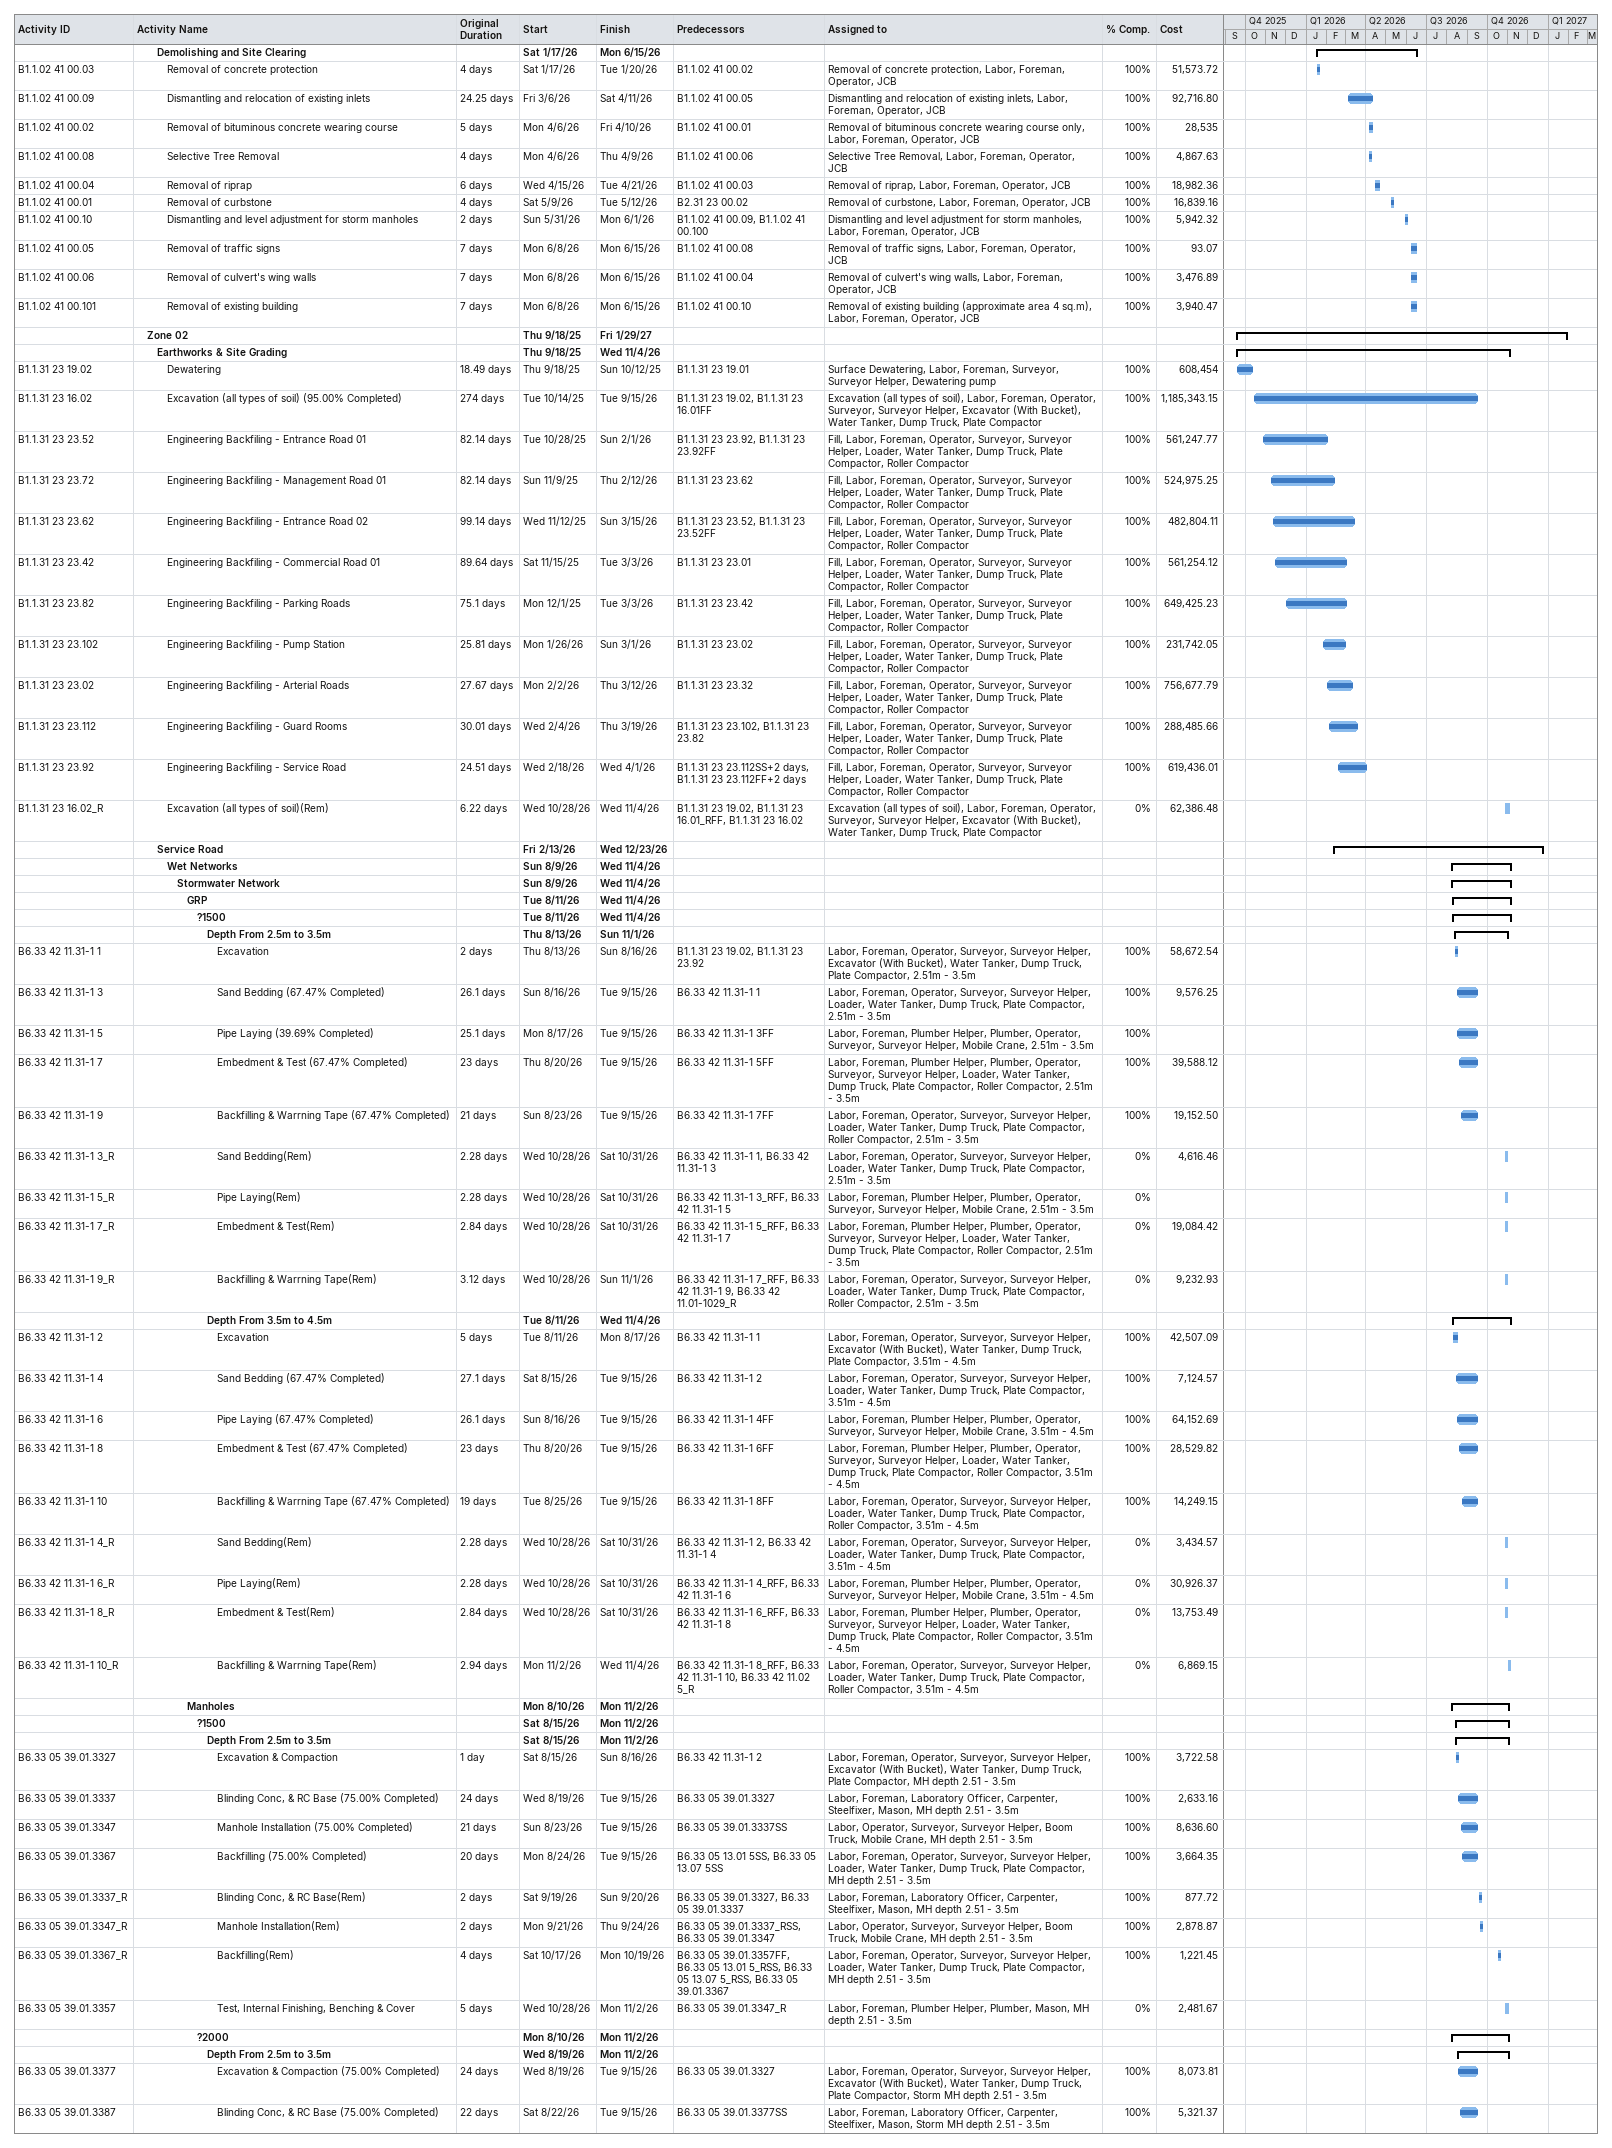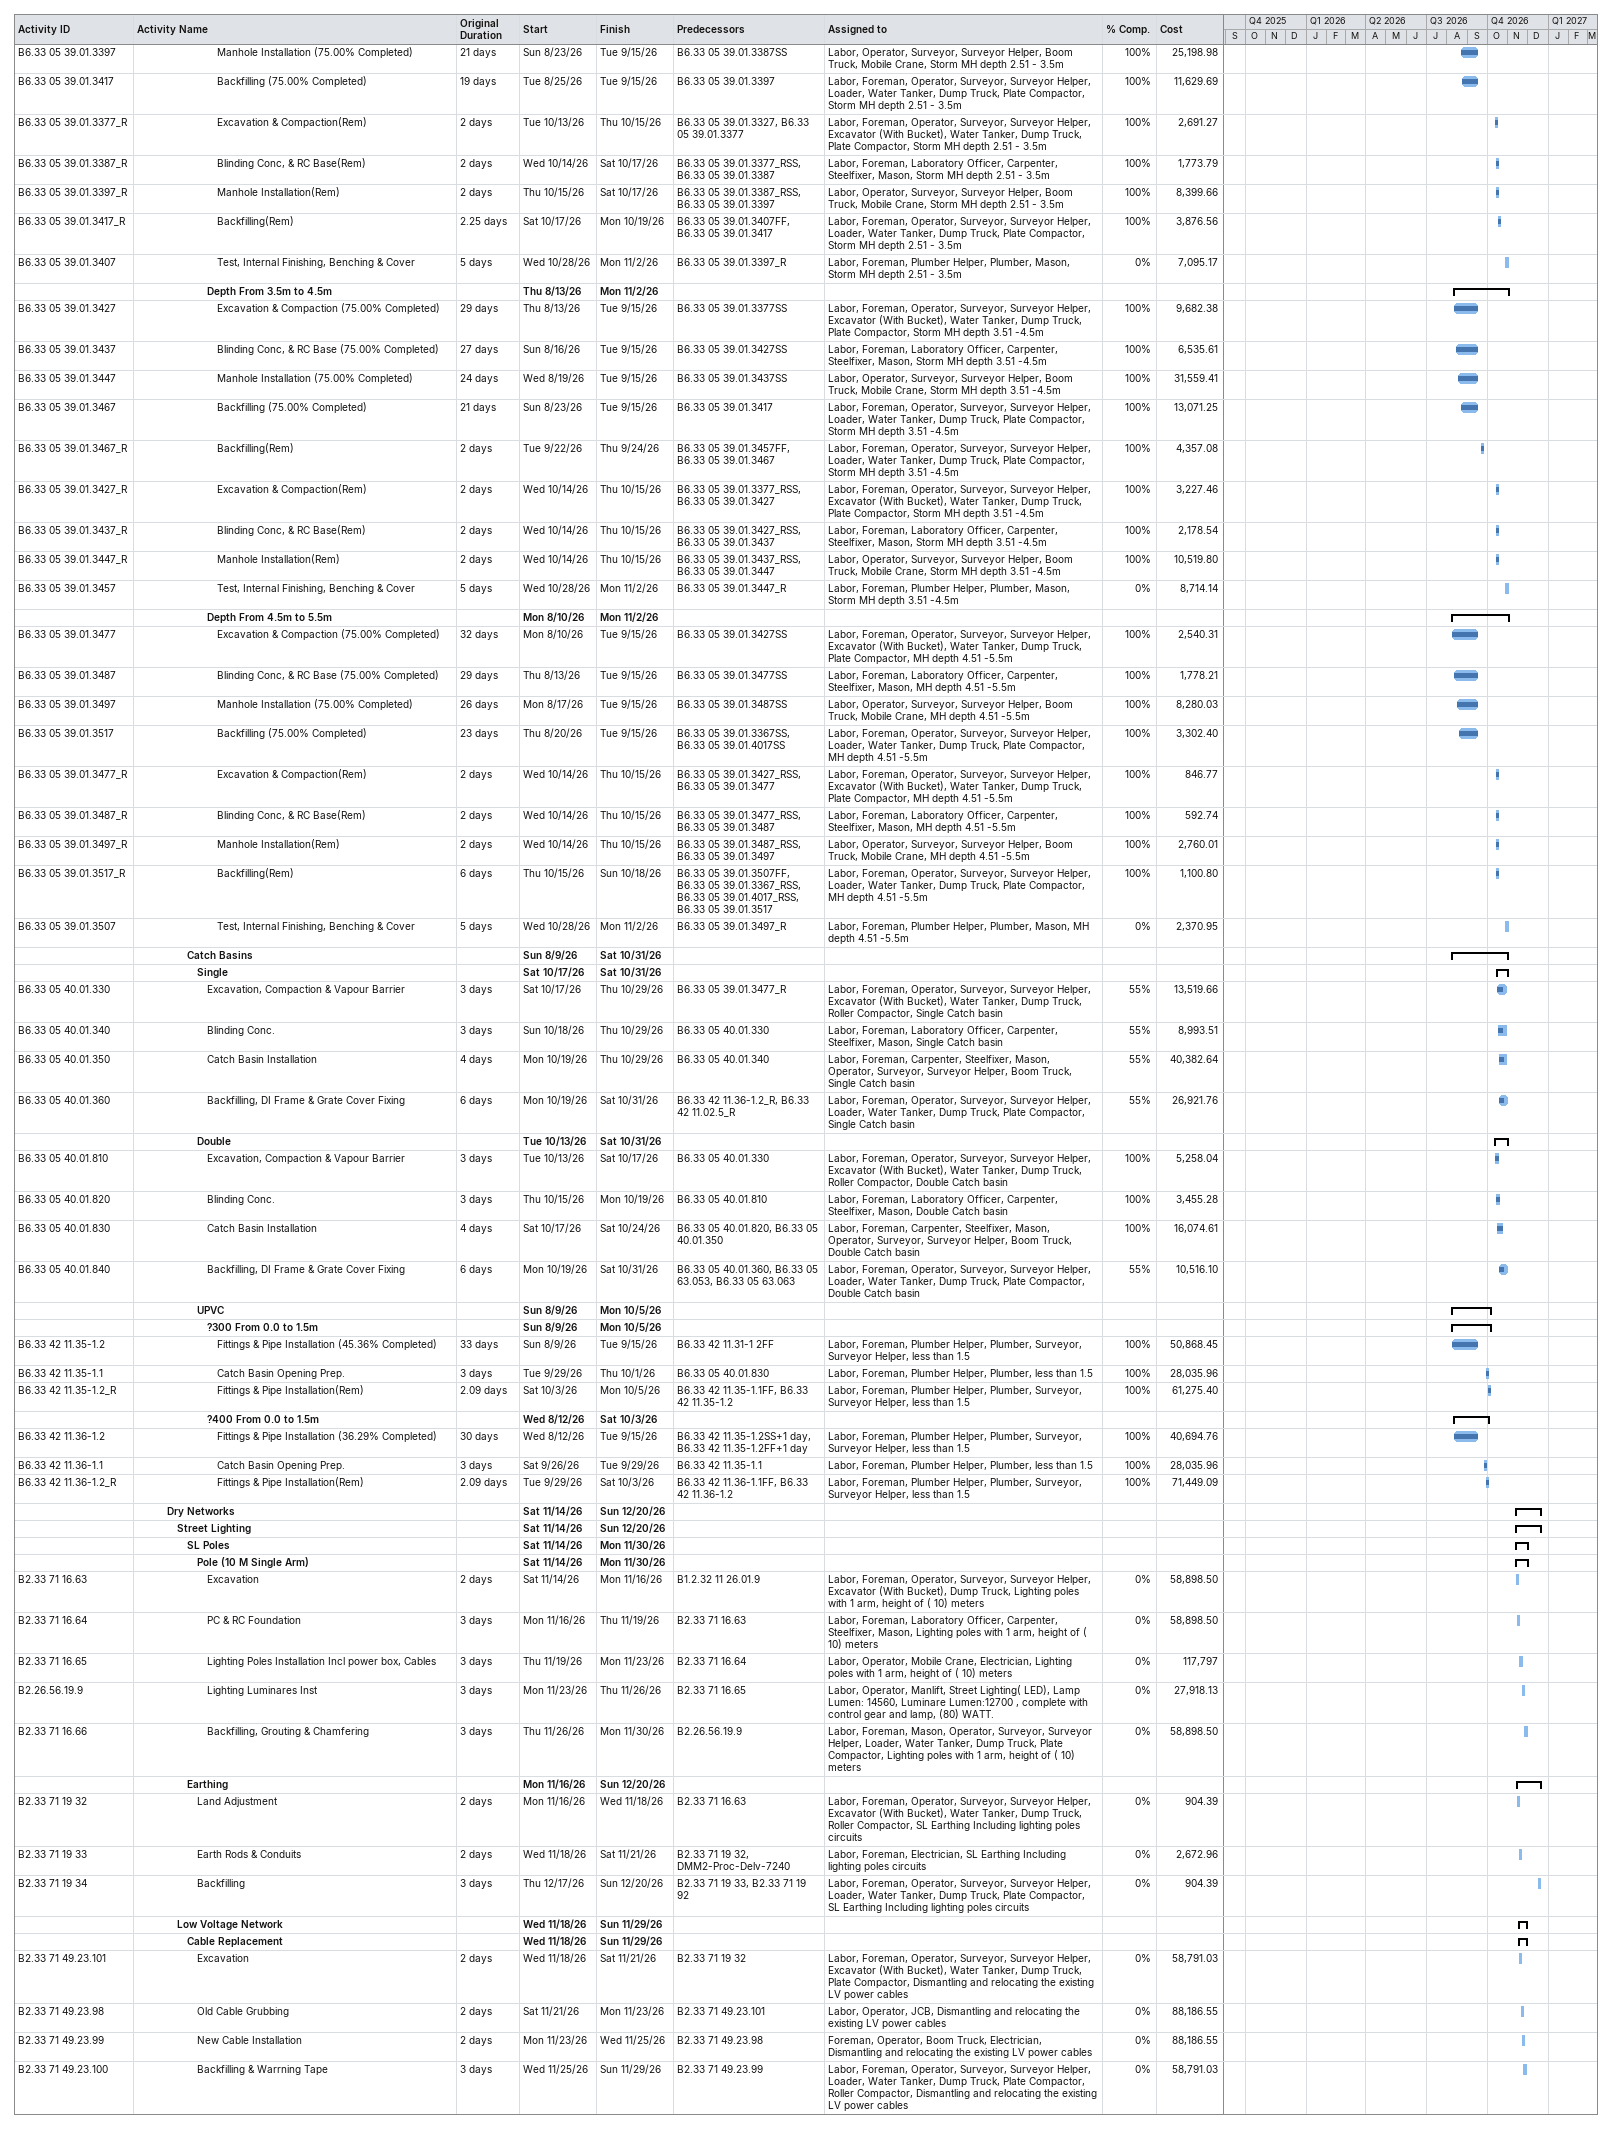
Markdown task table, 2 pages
| ID | Level | Task | Original duration | Start | Finish | Predecessors | Resources | % complete | Cost |
|---|---|---|---|---|---|---|---|---|---|
|  | 3 | **Demolishing and Site Clearing** |  | 2026-01-17 | 2026-06-15 |  |  |  |  |
| B1.1.02 41 00.03 | 4 | Removal of concrete protection | 4d | 2026-01-17 | 2026-01-20 | B1.1.02 41 00.02 | Removal of concrete protection, Labor, Foreman, Operator, JCB | 100 | 51573.72 |
| B1.1.02 41 00.09 | 4 | Dismantling and relocation of existing inlets | 24.25d | 2026-03-06 | 2026-04-11 | B1.1.02 41 00.05 | Dismantling and relocation of existing inlets, Labor, Foreman, Operator, JCB | 100 | 92716.80 |
| B1.1.02 41 00.02 | 4 | Removal of bituminous concrete wearing course | 5d | 2026-04-06 | 2026-04-10 | B1.1.02 41 00.01 | Removal of bituminous concrete wearing course only, Labor, Foreman, Operator, JCB | 100 | 28535 |
| B1.1.02 41 00.08 | 4 | Selective Tree Removal | 4d | 2026-04-06 | 2026-04-09 | B1.1.02 41 00.06 | Selective Tree Removal, Labor, Foreman, Operator, JCB | 100 | 4867.63 |
| B1.1.02 41 00.04 | 4 | Removal of riprap | 6d | 2026-04-15 | 2026-04-21 | B1.1.02 41 00.03 | Removal of riprap, Labor, Foreman, Operator, JCB | 100 | 18982.36 |
| B1.1.02 41 00.01 | 4 | Removal of curbstone | 4d | 2026-05-09 | 2026-05-12 | B2.31 23 00.02 | Removal of curbstone, Labor, Foreman, Operator, JCB | 100 | 16839.16 |
| B1.1.02 41 00.10 | 4 | Dismantling and level adjustment for storm manholes | 2d | 2026-05-31 | 2026-06-01 | B1.1.02 41 00.09, B1.1.02 41 00.100 | Dismantling and level adjustment for storm manholes, Labor, Foreman, Operator, JCB | 100 | 5942.32 |
| B1.1.02 41 00.05 | 4 | Removal of traffic signs | 7d | 2026-06-08 | 2026-06-15 | B1.1.02 41 00.08 | Removal of traffic signs, Labor, Foreman, Operator, JCB | 100 | 93.07 |
| B1.1.02 41 00.06 | 4 | Removal of culvert's wing walls | 7d | 2026-06-08 | 2026-06-15 | B1.1.02 41 00.04 | Removal of culvert's wing walls, Labor, Foreman, Operator, JCB | 100 | 3476.89 |
| B1.1.02 41 00.101 | 4 | Removal of existing building | 7d | 2026-06-08 | 2026-06-15 | B1.1.02 41 00.10 | Removal of existing building (approximate area 4 sq.m), Labor, Foreman, Operator, JCB | 100 | 3940.47 |
|  | 2 | **Zone 02** |  | 2025-09-18 | 2027-01-29 |  |  |  |  |
|  | 3 | **Earthworks & Site Grading** |  | 2025-09-18 | 2026-11-04 |  |  |  |  |
| B1.1.31 23 19.02 | 4 | Dewatering | 18.49d | 2025-09-18 | 2025-10-12 | B1.1.31 23 19.01 | Surface Dewatering, Labor, Foreman, Surveyor, Surveyor Helper, Dewatering pump | 100 | 608454 |
| B1.1.31 23 16.02 | 4 | Excavation (all types of soil) (95.00% Completed) | 274d | 2025-10-14 | 2026-09-15 | B1.1.31 23 19.02, B1.1.31 23 16.01FF | Excavation (all types of soil), Labor, Foreman, Operator, Surveyor, Surveyor Helper, Excavator (With Bucket), Water Tanker, Dump Truck, Plate Compactor | 100 | 1185343.15 |
| B1.1.31 23 23.52 | 4 | Engineering Backfiling - Entrance Road 01 | 82.14d | 2025-10-28 | 2026-02-01 | B1.1.31 23 23.92, B1.1.31 23 23.92FF | Fill, Labor, Foreman, Operator, Surveyor, Surveyor Helper, Loader, Water Tanker, Dump Truck, Plate Compactor, Roller Compactor | 100 | 561247.77 |
| B1.1.31 23 23.72 | 4 | Engineering Backfiling - Management Road 01 | 82.14d | 2025-11-09 | 2026-02-12 | B1.1.31 23 23.62 | Fill, Labor, Foreman, Operator, Surveyor, Surveyor Helper, Loader, Water Tanker, Dump Truck, Plate Compactor, Roller Compactor | 100 | 524975.25 |
| B1.1.31 23 23.62 | 4 | Engineering Backfiling - Entrance Road 02 | 99.14d | 2025-11-12 | 2026-03-15 | B1.1.31 23 23.52, B1.1.31 23 23.52FF | Fill, Labor, Foreman, Operator, Surveyor, Surveyor Helper, Loader, Water Tanker, Dump Truck, Plate Compactor, Roller Compactor | 100 | 482804.11 |
| B1.1.31 23 23.42 | 4 | Engineering Backfiling - Commercial Road 01 | 89.64d | 2025-11-15 | 2026-03-03 | B1.1.31 23 23.01 | Fill, Labor, Foreman, Operator, Surveyor, Surveyor Helper, Loader, Water Tanker, Dump Truck, Plate Compactor, Roller Compactor | 100 | 561254.12 |
| B1.1.31 23 23.82 | 4 | Engineering Backfiling - Parking Roads | 75.1d | 2025-12-01 | 2026-03-03 | B1.1.31 23 23.42 | Fill, Labor, Foreman, Operator, Surveyor, Surveyor Helper, Loader, Water Tanker, Dump Truck, Plate Compactor, Roller Compactor | 100 | 649425.23 |
| B1.1.31 23 23.102 | 4 | Engineering Backfiling - Pump Station | 25.81d | 2026-01-26 | 2026-03-01 | B1.1.31 23 23.02 | Fill, Labor, Foreman, Operator, Surveyor, Surveyor Helper, Loader, Water Tanker, Dump Truck, Plate Compactor, Roller Compactor | 100 | 231742.05 |
| B1.1.31 23 23.02 | 4 | Engineering Backfiling - Arterial Roads | 27.67d | 2026-02-02 | 2026-03-12 | B1.1.31 23 23.32 | Fill, Labor, Foreman, Operator, Surveyor, Surveyor Helper, Loader, Water Tanker, Dump Truck, Plate Compactor, Roller Compactor | 100 | 756677.79 |
| B1.1.31 23 23.112 | 4 | Engineering Backfiling - Guard Rooms | 30.01d | 2026-02-04 | 2026-03-19 | B1.1.31 23 23.102, B1.1.31 23 23.82 | Fill, Labor, Foreman, Operator, Surveyor, Surveyor Helper, Loader, Water Tanker, Dump Truck, Plate Compactor, Roller Compactor | 100 | 288485.66 |
| B1.1.31 23 23.92 | 4 | Engineering Backfiling - Service Road | 24.51d | 2026-02-18 | 2026-04-01 | B1.1.31 23 23.112SS+2d, B1.1.31 23 23.112FF+2d | Fill, Labor, Foreman, Operator, Surveyor, Surveyor Helper, Loader, Water Tanker, Dump Truck, Plate Compactor, Roller Compactor | 100 | 619436.01 |
| B1.1.31 23 16.02_R | 4 | Excavation (all types of soil)(Rem) | 6.22d | 2026-10-28 | 2026-11-04 | B1.1.31 23 19.02, B1.1.31 23 16.01_RFF, B1.1.31 23 16.02 | Excavation (all types of soil), Labor, Foreman, Operator, Surveyor, Surveyor Helper, Excavator (With Bucket), Water Tanker, Dump Truck, Plate Compactor | 0 | 62386.48 |
|  | 3 | **Service Road** |  | 2026-02-13 | 2026-12-23 |  |  |  |  |
|  | 4 | **Wet Networks** |  | 2026-08-09 | 2026-11-04 |  |  |  |  |
|  | 5 | **Stormwater Network** |  | 2026-08-09 | 2026-11-04 |  |  |  |  |
|  | 6 | **GRP** |  | 2026-08-11 | 2026-11-04 |  |  |  |  |
|  | 7 | **?1500** |  | 2026-08-11 | 2026-11-04 |  |  |  |  |
|  | 8 | **Depth From 2.5m to 3.5m** |  | 2026-08-13 | 2026-11-01 |  |  |  |  |
| B6.33 42 11.31-1 1 | 9 | Excavation | 2d | 2026-08-13 | 2026-08-16 | B1.1.31 23 19.02, B1.1.31 23 23.92 | Labor, Foreman, Operator, Surveyor, Surveyor Helper, Excavator (With Bucket), Water Tanker, Dump Truck, Plate Compactor, 2.51m - 3.5m | 100 | 58672.54 |
| B6.33 42 11.31-1 3 | 9 | Sand Bedding (67.47% Completed) | 26.1d | 2026-08-16 | 2026-09-15 | B6.33 42 11.31-1 1 | Labor, Foreman, Operator, Surveyor, Surveyor Helper, Loader, Water Tanker, Dump Truck, Plate Compactor, 2.51m - 3.5m | 100 | 9576.25 |
| B6.33 42 11.31-1 5 | 9 | Pipe Laying (39.69% Completed) | 25.1d | 2026-08-17 | 2026-09-15 | B6.33 42 11.31-1 3FF | Labor, Foreman, Plumber Helper, Plumber, Operator, Surveyor, Surveyor Helper, Mobile Crane, 2.51m - 3.5m | 100 |  |
| B6.33 42 11.31-1 7 | 9 | Embedment & Test (67.47% Completed) | 23d | 2026-08-20 | 2026-09-15 | B6.33 42 11.31-1 5FF | Labor, Foreman, Plumber Helper, Plumber, Operator, Surveyor, Surveyor Helper, Loader, Water Tanker, Dump Truck, Plate Compactor, Roller Compactor, 2.51m - 3.5m | 100 | 39588.12 |
| B6.33 42 11.31-1 9 | 9 | Backfilling & Warrning Tape (67.47% Completed) | 21d | 2026-08-23 | 2026-09-15 | B6.33 42 11.31-1 7FF | Labor, Foreman, Operator, Surveyor, Surveyor Helper, Loader, Water Tanker, Dump Truck, Plate Compactor, Roller Compactor, 2.51m - 3.5m | 100 | 19152.50 |
| B6.33 42 11.31-1 3_R | 9 | Sand Bedding(Rem) | 2.28d | 2026-10-28 | 2026-10-31 | B6.33 42 11.31-1 1, B6.33 42 11.31-1 3 | Labor, Foreman, Operator, Surveyor, Surveyor Helper, Loader, Water Tanker, Dump Truck, Plate Compactor, 2.51m - 3.5m | 0 | 4616.46 |
| B6.33 42 11.31-1 5_R | 9 | Pipe Laying(Rem) | 2.28d | 2026-10-28 | 2026-10-31 | B6.33 42 11.31-1 3_RFF, B6.33 42 11.31-1 5 | Labor, Foreman, Plumber Helper, Plumber, Operator, Surveyor, Surveyor Helper, Mobile Crane, 2.51m - 3.5m | 0 |  |
| B6.33 42 11.31-1 7_R | 9 | Embedment & Test(Rem) | 2.84d | 2026-10-28 | 2026-10-31 | B6.33 42 11.31-1 5_RFF, B6.33 42 11.31-1 7 | Labor, Foreman, Plumber Helper, Plumber, Operator, Surveyor, Surveyor Helper, Loader, Water Tanker, Dump Truck, Plate Compactor, Roller Compactor, 2.51m - 3.5m | 0 | 19084.42 |
| B6.33 42 11.31-1 9_R | 9 | Backfilling & Warrning Tape(Rem) | 3.12d | 2026-10-28 | 2026-11-01 | B6.33 42 11.31-1 7_RFF, B6.33 42 11.31-1 9, B6.33 42 11.01-1029_R | Labor, Foreman, Operator, Surveyor, Surveyor Helper, Loader, Water Tanker, Dump Truck, Plate Compactor, Roller Compactor, 2.51m - 3.5m | 0 | 9232.93 |
|  | 8 | **Depth From 3.5m to 4.5m** |  | 2026-08-11 | 2026-11-04 |  |  |  |  |
| B6.33 42 11.31-1 2 | 9 | Excavation | 5d | 2026-08-11 | 2026-08-17 | B6.33 42 11.31-1 1 | Labor, Foreman, Operator, Surveyor, Surveyor Helper, Excavator (With Bucket), Water Tanker, Dump Truck, Plate Compactor, 3.51m - 4.5m | 100 | 42507.09 |
| B6.33 42 11.31-1 4 | 9 | Sand Bedding (67.47% Completed) | 27.1d | 2026-08-15 | 2026-09-15 | B6.33 42 11.31-1 2 | Labor, Foreman, Operator, Surveyor, Surveyor Helper, Loader, Water Tanker, Dump Truck, Plate Compactor, 3.51m - 4.5m | 100 | 7124.57 |
| B6.33 42 11.31-1 6 | 9 | Pipe Laying (67.47% Completed) | 26.1d | 2026-08-16 | 2026-09-15 | B6.33 42 11.31-1 4FF | Labor, Foreman, Plumber Helper, Plumber, Operator, Surveyor, Surveyor Helper, Mobile Crane, 3.51m - 4.5m | 100 | 64152.69 |
| B6.33 42 11.31-1 8 | 9 | Embedment & Test (67.47% Completed) | 23d | 2026-08-20 | 2026-09-15 | B6.33 42 11.31-1 6FF | Labor, Foreman, Plumber Helper, Plumber, Operator, Surveyor, Surveyor Helper, Loader, Water Tanker, Dump Truck, Plate Compactor, Roller Compactor, 3.51m - 4.5m | 100 | 28529.82 |
| B6.33 42 11.31-1 10 | 9 | Backfilling & Warrning Tape (67.47% Completed) | 19d | 2026-08-25 | 2026-09-15 | B6.33 42 11.31-1 8FF | Labor, Foreman, Operator, Surveyor, Surveyor Helper, Loader, Water Tanker, Dump Truck, Plate Compactor, Roller Compactor, 3.51m - 4.5m | 100 | 14249.15 |
| B6.33 42 11.31-1 4_R | 9 | Sand Bedding(Rem) | 2.28d | 2026-10-28 | 2026-10-31 | B6.33 42 11.31-1 2, B6.33 42 11.31-1 4 | Labor, Foreman, Operator, Surveyor, Surveyor Helper, Loader, Water Tanker, Dump Truck, Plate Compactor, 3.51m - 4.5m | 0 | 3434.57 |
| B6.33 42 11.31-1 6_R | 9 | Pipe Laying(Rem) | 2.28d | 2026-10-28 | 2026-10-31 | B6.33 42 11.31-1 4_RFF, B6.33 42 11.31-1 6 | Labor, Foreman, Plumber Helper, Plumber, Operator, Surveyor, Surveyor Helper, Mobile Crane, 3.51m - 4.5m | 0 | 30926.37 |
| B6.33 42 11.31-1 8_R | 9 | Embedment & Test(Rem) | 2.84d | 2026-10-28 | 2026-10-31 | B6.33 42 11.31-1 6_RFF, B6.33 42 11.31-1 8 | Labor, Foreman, Plumber Helper, Plumber, Operator, Surveyor, Surveyor Helper, Loader, Water Tanker, Dump Truck, Plate Compactor, Roller Compactor, 3.51m - 4.5m | 0 | 13753.49 |
| B6.33 42 11.31-1 10_R | 9 | Backfilling & Warrning Tape(Rem) | 2.94d | 2026-11-02 | 2026-11-04 | B6.33 42 11.31-1 8_RFF, B6.33 42 11.31-1 10, B6.33 42 11.02 5_R | Labor, Foreman, Operator, Surveyor, Surveyor Helper, Loader, Water Tanker, Dump Truck, Plate Compactor, Roller Compactor, 3.51m - 4.5m | 0 | 6869.15 |
|  | 6 | **Manholes** |  | 2026-08-10 | 2026-11-02 |  |  |  |  |
|  | 7 | **?1500** |  | 2026-08-15 | 2026-11-02 |  |  |  |  |
|  | 8 | **Depth From 2.5m to 3.5m** |  | 2026-08-15 | 2026-11-02 |  |  |  |  |
| B6.33 05 39.01.3327 | 9 | Excavation & Compaction | 1d | 2026-08-15 | 2026-08-16 | B6.33 42 11.31-1 2 | Labor, Foreman, Operator, Surveyor, Surveyor Helper, Excavator (With Bucket), Water Tanker, Dump Truck, Plate Compactor, MH depth 2.51 - 3.5m | 100 | 3722.58 |
| B6.33 05 39.01.3337 | 9 | Blinding Conc, & RC Base (75.00% Completed) | 24d | 2026-08-19 | 2026-09-15 | B6.33 05 39.01.3327 | Labor, Foreman, Laboratory Officer, Carpenter, Steelfixer, Mason, MH depth 2.51 - 3.5m | 100 | 2633.16 |
| B6.33 05 39.01.3347 | 9 | Manhole Installation (75.00% Completed) | 21d | 2026-08-23 | 2026-09-15 | B6.33 05 39.01.3337SS | Labor, Operator, Surveyor, Surveyor Helper, Boom Truck, Mobile Crane, MH depth 2.51 - 3.5m | 100 | 8636.60 |
| B6.33 05 39.01.3367 | 9 | Backfilling (75.00% Completed) | 20d | 2026-08-24 | 2026-09-15 | B6.33 05 13.01 5SS, B6.33 05 13.07 5SS | Labor, Foreman, Operator, Surveyor, Surveyor Helper, Loader, Water Tanker, Dump Truck, Plate Compactor, MH depth 2.51 - 3.5m | 100 | 3664.35 |
| B6.33 05 39.01.3337_R | 9 | Blinding Conc, & RC Base(Rem) | 2d | 2026-09-19 | 2026-09-20 | B6.33 05 39.01.3327, B6.33 05 39.01.3337 | Labor, Foreman, Laboratory Officer, Carpenter, Steelfixer, Mason, MH depth 2.51 - 3.5m | 100 | 877.72 |
| B6.33 05 39.01.3347_R | 9 | Manhole Installation(Rem) | 2d | 2026-09-21 | 2026-09-24 | B6.33 05 39.01.3337_RSS, B6.33 05 39.01.3347 | Labor, Operator, Surveyor, Surveyor Helper, Boom Truck, Mobile Crane, MH depth 2.51 - 3.5m | 100 | 2878.87 |
| B6.33 05 39.01.3367_R | 9 | Backfilling(Rem) | 4d | 2026-10-17 | 2026-10-19 | B6.33 05 39.01.3357FF, B6.33 05 13.01 5_RSS, B6.33 05 13.07 5_RSS, B6.33 05 39.01.3367 | Labor, Foreman, Operator, Surveyor, Surveyor Helper, Loader, Water Tanker, Dump Truck, Plate Compactor, MH depth 2.51 - 3.5m | 100 | 1221.45 |
| B6.33 05 39.01.3357 | 9 | Test, Internal Finishing, Benching & Cover | 5d | 2026-10-28 | 2026-11-02 | B6.33 05 39.01.3347_R | Labor, Foreman, Plumber Helper, Plumber, Mason, MH depth 2.51 - 3.5m | 0 | 2481.67 |
|  | 7 | **?2000** |  | 2026-08-10 | 2026-11-02 |  |  |  |  |
|  | 8 | **Depth From 2.5m to 3.5m** |  | 2026-08-19 | 2026-11-02 |  |  |  |  |
| B6.33 05 39.01.3377 | 9 | Excavation & Compaction (75.00% Completed) | 24d | 2026-08-19 | 2026-09-15 | B6.33 05 39.01.3327 | Labor, Foreman, Operator, Surveyor, Surveyor Helper, Excavator (With Bucket), Water Tanker, Dump Truck, Plate Compactor, Storm MH depth 2.51 - 3.5m | 100 | 8073.81 |
| B6.33 05 39.01.3387 | 9 | Blinding Conc, & RC Base (75.00% Completed) | 22d | 2026-08-22 | 2026-09-15 | B6.33 05 39.01.3377SS | Labor, Foreman, Laboratory Officer, Carpenter, Steelfixer, Mason, Storm MH depth 2.51 - 3.5m | 100 | 5321.37 |
| B6.33 05 39.01.3397 | 9 | Manhole Installation (75.00% Completed) | 21d | 2026-08-23 | 2026-09-15 | B6.33 05 39.01.3387SS | Labor, Operator, Surveyor, Surveyor Helper, Boom Truck, Mobile Crane, Storm MH depth 2.51 - 3.5m | 100 | 25198.98 |
| B6.33 05 39.01.3417 | 9 | Backfilling (75.00% Completed) | 19d | 2026-08-25 | 2026-09-15 | B6.33 05 39.01.3397 | Labor, Foreman, Operator, Surveyor, Surveyor Helper, Loader, Water Tanker, Dump Truck, Plate Compactor, Storm MH depth 2.51 - 3.5m | 100 | 11629.69 |
| B6.33 05 39.01.3377_R | 9 | Excavation & Compaction(Rem) | 2d | 2026-10-13 | 2026-10-15 | B6.33 05 39.01.3327, B6.33 05 39.01.3377 | Labor, Foreman, Operator, Surveyor, Surveyor Helper, Excavator (With Bucket), Water Tanker, Dump Truck, Plate Compactor, Storm MH depth 2.51 - 3.5m | 100 | 2691.27 |
| B6.33 05 39.01.3387_R | 9 | Blinding Conc, & RC Base(Rem) | 2d | 2026-10-14 | 2026-10-17 | B6.33 05 39.01.3377_RSS, B6.33 05 39.01.3387 | Labor, Foreman, Laboratory Officer, Carpenter, Steelfixer, Mason, Storm MH depth 2.51 - 3.5m | 100 | 1773.79 |
| B6.33 05 39.01.3397_R | 9 | Manhole Installation(Rem) | 2d | 2026-10-15 | 2026-10-17 | B6.33 05 39.01.3387_RSS, B6.33 05 39.01.3397 | Labor, Operator, Surveyor, Surveyor Helper, Boom Truck, Mobile Crane, Storm MH depth 2.51 - 3.5m | 100 | 8399.66 |
| B6.33 05 39.01.3417_R | 9 | Backfilling(Rem) | 2.25d | 2026-10-17 | 2026-10-19 | B6.33 05 39.01.3407FF, B6.33 05 39.01.3417 | Labor, Foreman, Operator, Surveyor, Surveyor Helper, Loader, Water Tanker, Dump Truck, Plate Compactor, Storm MH depth 2.51 - 3.5m | 100 | 3876.56 |
| B6.33 05 39.01.3407 | 9 | Test, Internal Finishing, Benching & Cover | 5d | 2026-10-28 | 2026-11-02 | B6.33 05 39.01.3397_R | Labor, Foreman, Plumber Helper, Plumber, Mason, Storm MH depth 2.51 - 3.5m | 0 | 7095.17 |
|  | 8 | **Depth From 3.5m to 4.5m** |  | 2026-08-13 | 2026-11-02 |  |  |  |  |
| B6.33 05 39.01.3427 | 9 | Excavation & Compaction (75.00% Completed) | 29d | 2026-08-13 | 2026-09-15 | B6.33 05 39.01.3377SS | Labor, Foreman, Operator, Surveyor, Surveyor Helper, Excavator (With Bucket), Water Tanker, Dump Truck, Plate Compactor, Storm MH depth 3.51 -4.5m | 100 | 9682.38 |
| B6.33 05 39.01.3437 | 9 | Blinding Conc, & RC Base (75.00% Completed) | 27d | 2026-08-16 | 2026-09-15 | B6.33 05 39.01.3427SS | Labor, Foreman, Laboratory Officer, Carpenter, Steelfixer, Mason, Storm MH depth 3.51 -4.5m | 100 | 6535.61 |
| B6.33 05 39.01.3447 | 9 | Manhole Installation (75.00% Completed) | 24d | 2026-08-19 | 2026-09-15 | B6.33 05 39.01.3437SS | Labor, Operator, Surveyor, Surveyor Helper, Boom Truck, Mobile Crane, Storm MH depth 3.51 -4.5m | 100 | 31559.41 |
| B6.33 05 39.01.3467 | 9 | Backfilling (75.00% Completed) | 21d | 2026-08-23 | 2026-09-15 | B6.33 05 39.01.3417 | Labor, Foreman, Operator, Surveyor, Surveyor Helper, Loader, Water Tanker, Dump Truck, Plate Compactor, Storm MH depth 3.51 -4.5m | 100 | 13071.25 |
| B6.33 05 39.01.3467_R | 9 | Backfilling(Rem) | 2d | 2026-09-22 | 2026-09-24 | B6.33 05 39.01.3457FF, B6.33 05 39.01.3467 | Labor, Foreman, Operator, Surveyor, Surveyor Helper, Loader, Water Tanker, Dump Truck, Plate Compactor, Storm MH depth 3.51 -4.5m | 100 | 4357.08 |
| B6.33 05 39.01.3427_R | 9 | Excavation & Compaction(Rem) | 2d | 2026-10-14 | 2026-10-15 | B6.33 05 39.01.3377_RSS, B6.33 05 39.01.3427 | Labor, Foreman, Operator, Surveyor, Surveyor Helper, Excavator (With Bucket), Water Tanker, Dump Truck, Plate Compactor, Storm MH depth 3.51 -4.5m | 100 | 3227.46 |
| B6.33 05 39.01.3437_R | 9 | Blinding Conc, & RC Base(Rem) | 2d | 2026-10-14 | 2026-10-15 | B6.33 05 39.01.3427_RSS, B6.33 05 39.01.3437 | Labor, Foreman, Laboratory Officer, Carpenter, Steelfixer, Mason, Storm MH depth 3.51 -4.5m | 100 | 2178.54 |
| B6.33 05 39.01.3447_R | 9 | Manhole Installation(Rem) | 2d | 2026-10-14 | 2026-10-15 | B6.33 05 39.01.3437_RSS, B6.33 05 39.01.3447 | Labor, Operator, Surveyor, Surveyor Helper, Boom Truck, Mobile Crane, Storm MH depth 3.51 -4.5m | 100 | 10519.80 |
| B6.33 05 39.01.3457 | 9 | Test, Internal Finishing, Benching & Cover | 5d | 2026-10-28 | 2026-11-02 | B6.33 05 39.01.3447_R | Labor, Foreman, Plumber Helper, Plumber, Mason, Storm MH depth 3.51 -4.5m | 0 | 8714.14 |
|  | 8 | **Depth From 4.5m to 5.5m** |  | 2026-08-10 | 2026-11-02 |  |  |  |  |
| B6.33 05 39.01.3477 | 9 | Excavation & Compaction (75.00% Completed) | 32d | 2026-08-10 | 2026-09-15 | B6.33 05 39.01.3427SS | Labor, Foreman, Operator, Surveyor, Surveyor Helper, Excavator (With Bucket), Water Tanker, Dump Truck, Plate Compactor, MH depth 4.51 -5.5m | 100 | 2540.31 |
| B6.33 05 39.01.3487 | 9 | Blinding Conc, & RC Base (75.00% Completed) | 29d | 2026-08-13 | 2026-09-15 | B6.33 05 39.01.3477SS | Labor, Foreman, Laboratory Officer, Carpenter, Steelfixer, Mason, MH depth 4.51 -5.5m | 100 | 1778.21 |
| B6.33 05 39.01.3497 | 9 | Manhole Installation (75.00% Completed) | 26d | 2026-08-17 | 2026-09-15 | B6.33 05 39.01.3487SS | Labor, Operator, Surveyor, Surveyor Helper, Boom Truck, Mobile Crane, MH depth 4.51 -5.5m | 100 | 8280.03 |
| B6.33 05 39.01.3517 | 9 | Backfilling (75.00% Completed) | 23d | 2026-08-20 | 2026-09-15 | B6.33 05 39.01.3367SS, B6.33 05 39.01.4017SS | Labor, Foreman, Operator, Surveyor, Surveyor Helper, Loader, Water Tanker, Dump Truck, Plate Compactor, MH depth 4.51 -5.5m | 100 | 3302.40 |
| B6.33 05 39.01.3477_R | 9 | Excavation & Compaction(Rem) | 2d | 2026-10-14 | 2026-10-15 | B6.33 05 39.01.3427_RSS, B6.33 05 39.01.3477 | Labor, Foreman, Operator, Surveyor, Surveyor Helper, Excavator (With Bucket), Water Tanker, Dump Truck, Plate Compactor, MH depth 4.51 -5.5m | 100 | 846.77 |
| B6.33 05 39.01.3487_R | 9 | Blinding Conc, & RC Base(Rem) | 2d | 2026-10-14 | 2026-10-15 | B6.33 05 39.01.3477_RSS, B6.33 05 39.01.3487 | Labor, Foreman, Laboratory Officer, Carpenter, Steelfixer, Mason, MH depth 4.51 -5.5m | 100 | 592.74 |
| B6.33 05 39.01.3497_R | 9 | Manhole Installation(Rem) | 2d | 2026-10-14 | 2026-10-15 | B6.33 05 39.01.3487_RSS, B6.33 05 39.01.3497 | Labor, Operator, Surveyor, Surveyor Helper, Boom Truck, Mobile Crane, MH depth 4.51 -5.5m | 100 | 2760.01 |
| B6.33 05 39.01.3517_R | 9 | Backfilling(Rem) | 6d | 2026-10-15 | 2026-10-18 | B6.33 05 39.01.3507FF, B6.33 05 39.01.3367_RSS, B6.33 05 39.01.4017_RSS, B6.33 05 39.01.3517 | Labor, Foreman, Operator, Surveyor, Surveyor Helper, Loader, Water Tanker, Dump Truck, Plate Compactor, MH depth 4.51 -5.5m | 100 | 1100.80 |
| B6.33 05 39.01.3507 | 9 | Test, Internal Finishing, Benching & Cover | 5d | 2026-10-28 | 2026-11-02 | B6.33 05 39.01.3497_R | Labor, Foreman, Plumber Helper, Plumber, Mason, MH depth 4.51 -5.5m | 0 | 2370.95 |
|  | 6 | **Catch Basins** |  | 2026-08-09 | 2026-10-31 |  |  |  |  |
|  | 7 | **Single** |  | 2026-10-17 | 2026-10-31 |  |  |  |  |
| B6.33 05 40.01.330 | 8 | Excavation, Compaction & Vapour Barrier | 3d | 2026-10-17 | 2026-10-29 | B6.33 05 39.01.3477_R | Labor, Foreman, Operator, Surveyor, Surveyor Helper, Excavator (With Bucket), Water Tanker, Dump Truck, Roller Compactor, Single Catch basin | 55 | 13519.66 |
| B6.33 05 40.01.340 | 8 | Blinding Conc. | 3d | 2026-10-18 | 2026-10-29 | B6.33 05 40.01.330 | Labor, Foreman, Laboratory Officer, Carpenter, Steelfixer, Mason, Single Catch basin | 55 | 8993.51 |
| B6.33 05 40.01.350 | 8 | Catch Basin Installation | 4d | 2026-10-19 | 2026-10-29 | B6.33 05 40.01.340 | Labor, Foreman, Carpenter, Steelfixer, Mason, Operator, Surveyor, Surveyor Helper, Boom Truck, Single Catch basin | 55 | 40382.64 |
| B6.33 05 40.01.360 | 8 | Backfilling, DI Frame & Grate Cover Fixing | 6d | 2026-10-19 | 2026-10-31 | B6.33 42 11.36-1.2_R, B6.33 42 11.02.5_R | Labor, Foreman, Operator, Surveyor, Surveyor Helper, Loader, Water Tanker, Dump Truck, Plate Compactor, Single Catch basin | 55 | 26921.76 |
|  | 7 | **Double** |  | 2026-10-13 | 2026-10-31 |  |  |  |  |
| B6.33 05 40.01.810 | 8 | Excavation, Compaction & Vapour Barrier | 3d | 2026-10-13 | 2026-10-17 | B6.33 05 40.01.330 | Labor, Foreman, Operator, Surveyor, Surveyor Helper, Excavator (With Bucket), Water Tanker, Dump Truck, Roller Compactor, Double Catch basin | 100 | 5258.04 |
| B6.33 05 40.01.820 | 8 | Blinding Conc. | 3d | 2026-10-15 | 2026-10-19 | B6.33 05 40.01.810 | Labor, Foreman, Laboratory Officer, Carpenter, Steelfixer, Mason, Double Catch basin | 100 | 3455.28 |
| B6.33 05 40.01.830 | 8 | Catch Basin Installation | 4d | 2026-10-17 | 2026-10-24 | B6.33 05 40.01.820, B6.33 05 40.01.350 | Labor, Foreman, Carpenter, Steelfixer, Mason, Operator, Surveyor, Surveyor Helper, Boom Truck, Double Catch basin | 100 | 16074.61 |
| B6.33 05 40.01.840 | 8 | Backfilling, DI Frame & Grate Cover Fixing | 6d | 2026-10-19 | 2026-10-31 | B6.33 05 40.01.360, B6.33 05 63.053, B6.33 05 63.063 | Labor, Foreman, Operator, Surveyor, Surveyor Helper, Loader, Water Tanker, Dump Truck, Plate Compactor, Double Catch basin | 55 | 10516.10 |
|  | 7 | **UPVC** |  | 2026-08-09 | 2026-10-05 |  |  |  |  |
|  | 8 | **?300 From 0.0 to 1.5m** |  | 2026-08-09 | 2026-10-05 |  |  |  |  |
| B6.33 42 11.35-1.2 | 9 | Fittings & Pipe Installation (45.36% Completed) | 33d | 2026-08-09 | 2026-09-15 | B6.33 42 11.31-1 2FF | Labor, Foreman, Plumber Helper, Plumber, Surveyor, Surveyor Helper, less than 1.5 | 100 | 50868.45 |
| B6.33 42 11.35-1.1 | 9 | Catch Basin Opening Prep. | 3d | 2026-09-29 | 2026-10-01 | B6.33 05 40.01.830 | Labor, Foreman, Plumber Helper, Plumber, less than 1.5 | 100 | 28035.96 |
| B6.33 42 11.35-1.2_R | 9 | Fittings & Pipe Installation(Rem) | 2.09d | 2026-10-03 | 2026-10-05 | B6.33 42 11.35-1.1FF, B6.33 42 11.35-1.2 | Labor, Foreman, Plumber Helper, Plumber, Surveyor, Surveyor Helper, less than 1.5 | 100 | 61275.40 |
|  | 8 | **?400 From 0.0 to 1.5m** |  | 2026-08-12 | 2026-10-03 |  |  |  |  |
| B6.33 42 11.36-1.2 | 9 | Fittings & Pipe Installation (36.29% Completed) | 30d | 2026-08-12 | 2026-09-15 | B6.33 42 11.35-1.2SS+1d, B6.33 42 11.35-1.2FF+1d | Labor, Foreman, Plumber Helper, Plumber, Surveyor, Surveyor Helper, less than 1.5 | 100 | 40694.76 |
| B6.33 42 11.36-1.1 | 9 | Catch Basin Opening Prep. | 3d | 2026-09-26 | 2026-09-29 | B6.33 42 11.35-1.1 | Labor, Foreman, Plumber Helper, Plumber, less than 1.5 | 100 | 28035.96 |
| B6.33 42 11.36-1.2_R | 9 | Fittings & Pipe Installation(Rem) | 2.09d | 2026-09-29 | 2026-10-03 | B6.33 42 11.36-1.1FF, B6.33 42 11.36-1.2 | Labor, Foreman, Plumber Helper, Plumber, Surveyor, Surveyor Helper, less than 1.5 | 100 | 71449.09 |
|  | 4 | **Dry Networks** |  | 2026-11-14 | 2026-12-20 |  |  |  |  |
|  | 5 | **Street Lighting** |  | 2026-11-14 | 2026-12-20 |  |  |  |  |
|  | 6 | **SL Poles** |  | 2026-11-14 | 2026-11-30 |  |  |  |  |
|  | 7 | **Pole (10 M Single Arm)** |  | 2026-11-14 | 2026-11-30 |  |  |  |  |
| B2.33 71 16.63 | 8 | Excavation | 2d | 2026-11-14 | 2026-11-16 | B1.2.32 11 26.01.9 | Labor, Foreman, Operator, Surveyor, Surveyor Helper, Excavator (With Bucket), Dump Truck, Lighting poles with 1 arm, height of ( 10) meters | 0 | 58898.50 |
| B2.33 71 16.64 | 8 | PC & RC Foundation | 3d | 2026-11-16 | 2026-11-19 | B2.33 71 16.63 | Labor, Foreman, Laboratory Officer, Carpenter, Steelfixer, Mason, Lighting poles with 1 arm, height of ( 10) meters | 0 | 58898.50 |
| B2.33 71 16.65 | 8 | Lighting Poles Installation Incl power box, Cables | 3d | 2026-11-19 | 2026-11-23 | B2.33 71 16.64 | Labor, Operator, Mobile Crane, Electrician, Lighting poles with 1 arm, height of ( 10) meters | 0 | 117797 |
| B2.26.56.19.9 | 8 | Lighting Luminares Inst | 3d | 2026-11-23 | 2026-11-26 | B2.33 71 16.65 | Labor, Operator, Manlift, Street Lighting( LED), Lamp Lumen: 14560, Luminare Lumen:12700 , complete with control gear and lamp, (80) WATT. | 0 | 27918.13 |
| B2.33 71 16.66 | 8 | Backfilling, Grouting & Chamfering | 3d | 2026-11-26 | 2026-11-30 | B2.26.56.19.9 | Labor, Foreman, Mason, Operator, Surveyor, Surveyor Helper, Loader, Water Tanker, Dump Truck, Plate Compactor, Lighting poles with 1 arm, height of ( 10) meters | 0 | 58898.50 |
|  | 6 | **Earthing** |  | 2026-11-16 | 2026-12-20 |  |  |  |  |
| B2.33 71 19 32 | 7 | Land Adjustment | 2d | 2026-11-16 | 2026-11-18 | B2.33 71 16.63 | Labor, Foreman, Operator, Surveyor, Surveyor Helper, Excavator (With Bucket), Water Tanker, Dump Truck, Roller Compactor, SL Earthing Including lighting poles circuits | 0 | 904.39 |
| B2.33 71 19 33 | 7 | Earth Rods & Conduits | 2d | 2026-11-18 | 2026-11-21 | B2.33 71 19 32, DMM2-Proc-Delv-7240 | Labor, Foreman, Electrician, SL Earthing Including lighting poles circuits | 0 | 2672.96 |
| B2.33 71 19 34 | 7 | Backfilling | 3d | 2026-12-17 | 2026-12-20 | B2.33 71 19 33, B2.33 71 19 92 | Labor, Foreman, Operator, Surveyor, Surveyor Helper, Loader, Water Tanker, Dump Truck, Plate Compactor, SL Earthing Including lighting poles circuits | 0 | 904.39 |
|  | 5 | **Low Voltage Network** |  | 2026-11-18 | 2026-11-29 |  |  |  |  |
|  | 6 | **Cable Replacement** |  | 2026-11-18 | 2026-11-29 |  |  |  |  |
| B2.33 71 49.23.101 | 7 | Excavation | 2d | 2026-11-18 | 2026-11-21 | B2.33 71 19 32 | Labor, Foreman, Operator, Surveyor, Surveyor Helper, Excavator (With Bucket), Water Tanker, Dump Truck, Plate Compactor, Dismantling and relocating the existing LV power cables | 0 | 58791.03 |
| B2.33 71 49.23.98 | 7 | Old Cable Grubbing | 2d | 2026-11-21 | 2026-11-23 | B2.33 71 49.23.101 | Labor, Operator, JCB, Dismantling and relocating the existing LV power cables | 0 | 88186.55 |
| B2.33 71 49.23.99 | 7 | New Cable Installation | 2d | 2026-11-23 | 2026-11-25 | B2.33 71 49.23.98 | Foreman, Operator, Boom Truck, Electrician, Dismantling and relocating the existing LV power cables | 0 | 88186.55 |
| B2.33 71 49.23.100 | 7 | Backfilling & Warrning Tape | 3d | 2026-11-25 | 2026-11-29 | B2.33 71 49.23.99 | Labor, Foreman, Operator, Surveyor, Surveyor Helper, Loader, Water Tanker, Dump Truck, Plate Compactor, Roller Compactor, Dismantling and relocating the existing LV power cables | 0 | 58791.03 |
